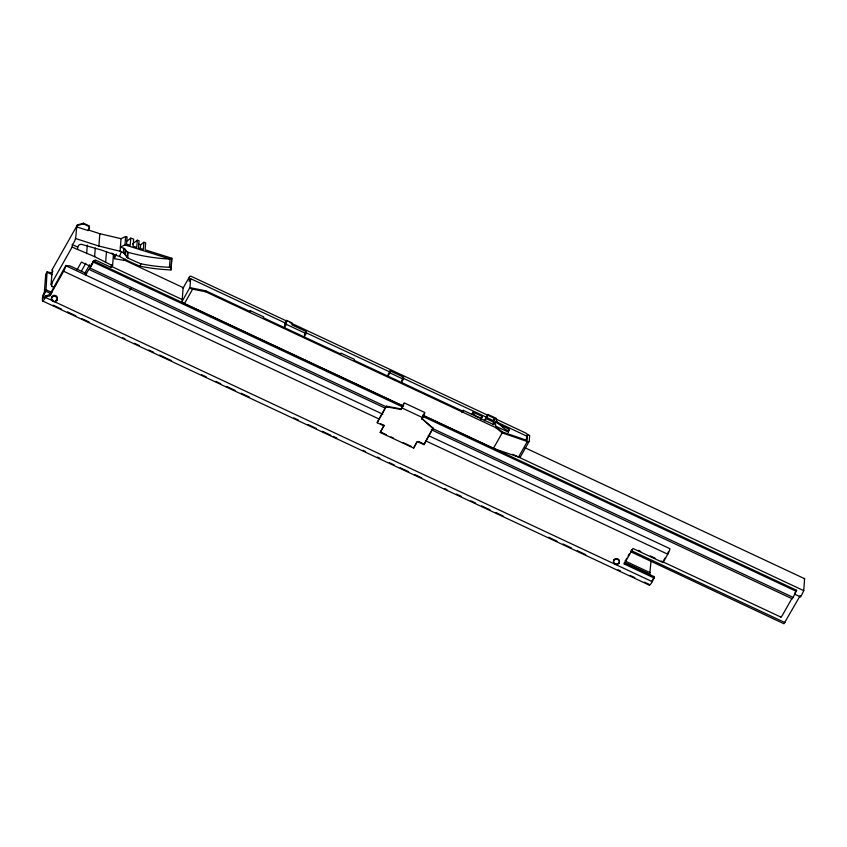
<?xml version="1.0" encoding="UTF-8"?>
<svg xmlns="http://www.w3.org/2000/svg" width="847" height="847" viewBox="0 0 847 847"><rect width="100%" height="100%" fill="white"/><g stroke="black" fill="none" stroke-linecap="round" stroke-linejoin="round"><path stroke-width="1.27" d="M76.643 226.88L88.077 230.575L89.538 227.981L88.819 225.704L83.472 223.195L77.437 224.9C75.139 231.284 77.585 239.108 72.344 244.592L77.691 247.091L78.432 245.799A2.996 2.689 4.4 0 1 81.968 244.476L101.354 250.024L119.543 256.482A209.145 180.718 56.8 0 0 132.174 262.792A208.764 180.379 56.8 0 0 140.009 266.191A173.73 156.144 4.4 0 0 170.999 269.907L171.803 258.219L146.542 250.289A1.503 0.635 20.4 0 1 145.144 249.177L145.652 242.835L143.874 242.274L140.644 244.804L140.274 249.569M171.803 258.219L170.999 269.907M52.069 272.85L47.072 271.94L45.992 289.727L45.537 291.834L44.044 293.221L43.695 297.752A4.489 0.762 -64.9 0 0 45.569 296.143L49.92 294.428L65.822 265.524L69.952 265.873L86.722 273.719M44.044 293.221L42.699 295.603L42.35 300.134A7.485 1.27 -64.9 0 0 45.463 297.445L45.844 295.645M45.749 296.948L49.814 295.73L49.92 294.428M54.462 287.652L51.709 286.36L51.106 284.274L52.249 269.494L77.437 224.9M51.709 286.36L52.08 281.426M51.688 297.763L51.762 296.778M57.035 300.262L57.109 299.277M49.814 295.73L63.641 271.262A4.489 0.762 -64.9 0 0 65.812 265.725L65.822 265.524M51.106 284.274L72.164 247.006L72.344 244.592M94.081 262.051L95.266 259.955L111.243 267.44L112.577 265.757L94.61 256.63L77.564 249.399L77.755 246.922M89.538 227.981L88.766 226.361L83.419 223.852L83.472 223.195M88.077 230.575L89.104 228.192M86.638 253.655L87.305 245.037M88.766 226.361L88.819 225.704M85.674 274.82L88.787 269.314A3.144 0.529 -64.9 0 0 90.1 268.118L93.551 260.971L402.558 405.702M94.61 256.63L95.277 248.012M171.062 267.821L169.442 267.313A170.925 153.625 4.4 0 1 140.898 263.798A205.503 177.574 56.8 0 1 127.738 257.88A4.457 3.854 56.8 0 1 127.124 257.509L124.393 253.475L121.386 251.548L98.887 246.064L99.84 233.708L88.13 229.918M105.684 261.818L106.478 251.517M111.243 267.44L111.433 264.952M112.577 265.757L113.477 254.111L111.656 253.073M125.578 259.129L123.524 260.304L114.345 258.653L114.652 254.576M120.094 251.03L121.047 238.674L125.621 236.546L127.071 237.001L126.531 244.148L130.205 245.302L130.756 238.155L133.635 239.055L133.085 246.202L136.759 247.356L137.309 240.22L139.056 240.76L138.506 247.906L143.323 249.42L143.874 242.274M123.44 252.755L123.778 248.319L120.348 247.059L124.985 244.91L170.078 259.066L169.442 267.313M123.831 252.988L123.778 248.319M124.985 244.91L125.621 236.546M125.292 254.989L125.663 250.087A2.943 2.647 4.4 0 0 124.297 248.531L124.181 248.478M127.124 257.509L127.537 252.11M127.738 257.88L128.162 252.342A3.706 3.335 4.4 0 1 125.663 250.087M403.585 406.338L184.402 303.681A2.7 1.091 29.5 0 1 182.094 301.373L183.111 288.086L189.516 276.757A2.7 1.091 29.5 0 1 192.015 276.704L287.588 321.468M189.516 276.757L189.167 281.299L190.649 278.684L286.318 323.49M190.077 287.8L189.993 287.641A2.7 1.091 29.5 0 1 189.972 287.419L190.649 278.684M529.121 441.509A2.7 1.091 29.5 0 1 527.321 441.531L502.313 432.955L495.834 427.682L205.736 291.802L205.81 290.828L189.993 287.641M286.635 320.367L284.751 323.713L284.444 327.694L286.328 324.348L286.635 320.367L292.088 322.929L291.94 324.888L306.222 331.579L306.074 333.602L304.189 336.937M424.199 413.59L421.944 418.651L433.092 428.095L424.019 444.664L417.338 441.541L413.632 448.095L380.218 432.446L383.924 425.893L377.233 422.759L377.286 422.166L386.317 406.189L401.234 408.953L403.479 403.892M380.218 432.446L383.966 425.3L380.621 423.733M383.924 425.893L383.966 425.3M377.233 422.759L386.317 406.189M390.065 370.848L388.18 374.194L388.032 376.206L389.916 372.871L390.065 370.848L403.543 377.159L403.384 379.181L401.499 382.516M386.264 406.772L401.182 409.535L401.234 408.953M413.632 448.095L416.766 442.039M433.05 428.688L421.944 418.651M424.019 444.664L425.258 441.975M289.981 322.591L494.553 418.397L494.341 421.086L486.199 417.275L486.093 418.619L494.235 422.431L494.055 424.781L463.193 410.329L463.118 411.346L354.3 360.377L354.385 359.372L340.949 353.083L340.875 354.088L263.481 317.837L263.565 316.831L250.13 310.542L250.056 311.548L205.81 290.828M485.977 418.598L487.925 414.427L496.427 418.407C495.135 424.771 505.288 426.634 509.248 429.376L508.285 432.065L495.421 426.041M487.925 414.427L484.833 420.843M495.834 427.682C493.822 413.812 503.266 431.557 509.163 430.509M496.257 422.208L496.342 421.065M502.313 432.955L502.387 431.949L495.918 426.708M502.726 427.502L502.822 426.359M508.285 432.065L508.38 430.922M526.315 440.789L526.675 436.067L527.554 434.522L529.671 435.517L529.237 441.234L520.471 456.745M527.554 434.522L527.099 440.419L502.387 431.949M613.747 560.608L613.789 560.015M619.093 563.107L619.136 562.524M654.286 578.088L624.218 563.996L624.313 562.694L654.392 576.775L652.264 581.667A7.485 1.27 -64.9 0 1 649.151 584.356L644.366 582.111M649.67 574.785L650.972 561.582M624.218 563.996L632.974 548.496L663.053 562.577L663.148 561.265M780.733 616.627A4.193 0.709 -64.9 0 0 782.48 615.123L791.818 598.596A3.144 0.529 -64.9 0 0 793.131 597.4L796.593 590.264L422.918 415.242M794.698 594.202L800.68 596.997L803.708 590.835L804.618 578.48L804.099 578.84M119.543 256.482L121.386 251.548M140.009 266.191L140.898 263.798M668.357 551.884L667.87 552.922M114.345 258.653L116.314 254.058M94.282 260.336L91.772 264.963M47.072 271.94L45.717 274.333L44.192 294.216L45.537 291.834M77.511 249.516L72.164 247.006M77.035 269.801L81.386 262.094L90.841 266.53M81.386 271.125L85.812 263.29M84.668 273.528L89.644 264.719M93.551 260.971L90.026 267.144M129.707 290.447L130.946 288.245M182.094 301.373L189.972 287.419M184.402 303.681L192.618 289.145L205.736 291.802M304.338 334.925L306.222 331.579M401.658 380.504L403.543 377.159M401.182 409.535L402.06 407.989A4.193 0.709 -64.9 0 0 404.093 402.812L424.802 412.521A4.193 0.709 -64.9 0 1 422.78 417.687L421.901 419.244M433.092 428.095L425.85 440.916L667.764 554.224A4.489 0.762 -64.9 0 0 669.935 548.687L428.286 435.506M461.933 412.553L463.193 410.329M471.694 414.532L473.039 412.14L482.377 416.512L481.022 418.905A5.241 2.118 29.5 0 1 480.821 419.572M484.315 420.62L486.199 417.275M492.658 421.732L494.553 418.397M492.975 424.654L494.235 422.431M422.748 415.316L493.42 448.412L502.197 432.881M493.42 448.412L518.565 457.031L527.321 441.531M625.573 560.47L626.822 558.258M628.072 556.045L629.321 553.832M630.57 551.609L631.83 549.396M654.392 576.775L652.37 580.354A4.489 0.762 -64.9 0 1 651.756 581.36M663.741 560.227L664.916 558.141M663.053 562.577L667.764 554.224M794.899 593.249L796.593 590.264M630.75 551.778L783.941 623.763L800.246 595.579M126.881 241.194L130.756 238.155M132.471 244.01L137.309 240.22M77.395 225.556L83.419 223.852M99.84 233.708L121.047 238.674M138.59 244.158L140.644 244.804M75.743 238.579L98.887 246.064M495.484 418.842L525.352 432.838A2.7 1.091 29.5 0 1 527.66 435.136M305.449 332.448L390.351 372.214M402.304 377.815L486.019 417.031M495.58 421.51L526.675 436.067M286.328 324.348L306.074 333.602M389.916 372.871L403.384 379.181M123.842 259.849L183.577 287.832M524.632 447.576L804.65 578.723M111.582 266.456L182.232 299.542M512.742 454.352L803.729 590.645M93.466 262.157L402.463 406.888M422.822 416.417L796.498 591.439M402.06 407.989L422.78 417.687M90.1 268.118L387.121 407.238M432.626 428.55L793.131 597.4M89.983 269.875L384.612 407.873M431.314 429.747L791.818 598.596M65.812 265.725L382.833 414.215M63.641 271.262L379.064 419.011M418.492 441.467L424.061 444.082M47.051 272.226L52.101 274.693M638.352 550.338L640.745 551.461M650.327 555.95L655.123 558.194M661.105 561L780.881 617.092M381.457 432.415L386.221 434.659M390.996 436.893L393.389 438.005M402.928 442.483L411.282 446.39M631.693 550.804L784.978 622.598M45.992 289.727L51.974 292.533M624.991 560.926L650.115 572.688M45.59 291.156L51.572 293.951M624.599 562.344L649.713 574.118M45.463 297.445L652.264 581.667M53.117 305.185L61.503 309.113M67.485 311.908L75.859 315.836M81.841 318.641L89.03 321.998M122.54 337.699L124.933 338.821M134.504 343.3L139.289 345.544M148.871 350.033L153.656 352.278M159.638 355.073L171.613 360.684M201.533 374.692L206.319 376.936M215.89 381.425L220.675 383.67M226.668 386.465L235.043 390.393M241.024 393.199L249.399 397.116M293.687 417.857L298.472 420.101M308.054 424.591L316.429 428.508M322.411 431.314L330.785 435.242M333.178 436.364L336.778 438.037M363.109 450.371L365.502 451.493M377.466 457.105L379.858 458.227M389.44 462.706L394.226 464.95M400.208 467.756L408.582 471.673M414.564 474.479L421.753 477.846M444.495 488.497L446.888 489.619M456.459 494.097L461.244 496.342M470.816 500.831L475.612 503.065M481.594 505.871L489.968 509.799M495.95 512.594L503.139 515.961M548.612 537.263L556.998 541.191M562.98 543.986L571.354 547.914M577.336 550.719L585.722 554.637M618.035 569.777L620.428 570.899M629.999 575.388L634.784 577.622M42.604 300.971L649.405 585.192M52.249 269.494L52.842 271.58M52.016 299.584A2.996 2.689 4.4 0 1 52.927 295.677A2.996 2.689 4.4 0 1 57.162 296.958A2.996 2.689 4.4 0 1 55.373 300.6M53.086 300.41A2.996 2.689 4.4 0 1 52.683 300.187M614.35 563.149A2.996 2.689 4.4 0 1 615.377 558.745A2.996 2.689 4.4 0 1 619.453 561.445A2.996 2.689 4.4 0 1 615.113 563.657M191.898 288.965A2.806 1.218 13.1 0 1 190.046 287.779M482.377 416.512A5.241 2.118 29.5 0 1 477.517 416.777A5.241 2.118 29.5 0 1 473.039 412.14M183.111 288.086A2.7 1.091 29.5 0 1 183.418 287.673M520.365 457.009A2.7 1.091 29.5 0 1 518.565 457.031M170.078 259.066A170.925 153.625 4.4 0 1 128.162 252.342M52.482 301.087A2.996 2.689 4.4 0 0 57.321 299.467A2.996 2.689 4.4 0 0 53.276 296.482A2.996 2.689 4.4 0 0 52.482 301.087M614.541 563.933A2.996 2.689 4.4 0 0 619.379 562.313A2.996 2.689 4.4 0 0 615.335 559.338A2.996 2.689 4.4 0 0 614.541 563.933"/></g></svg>
